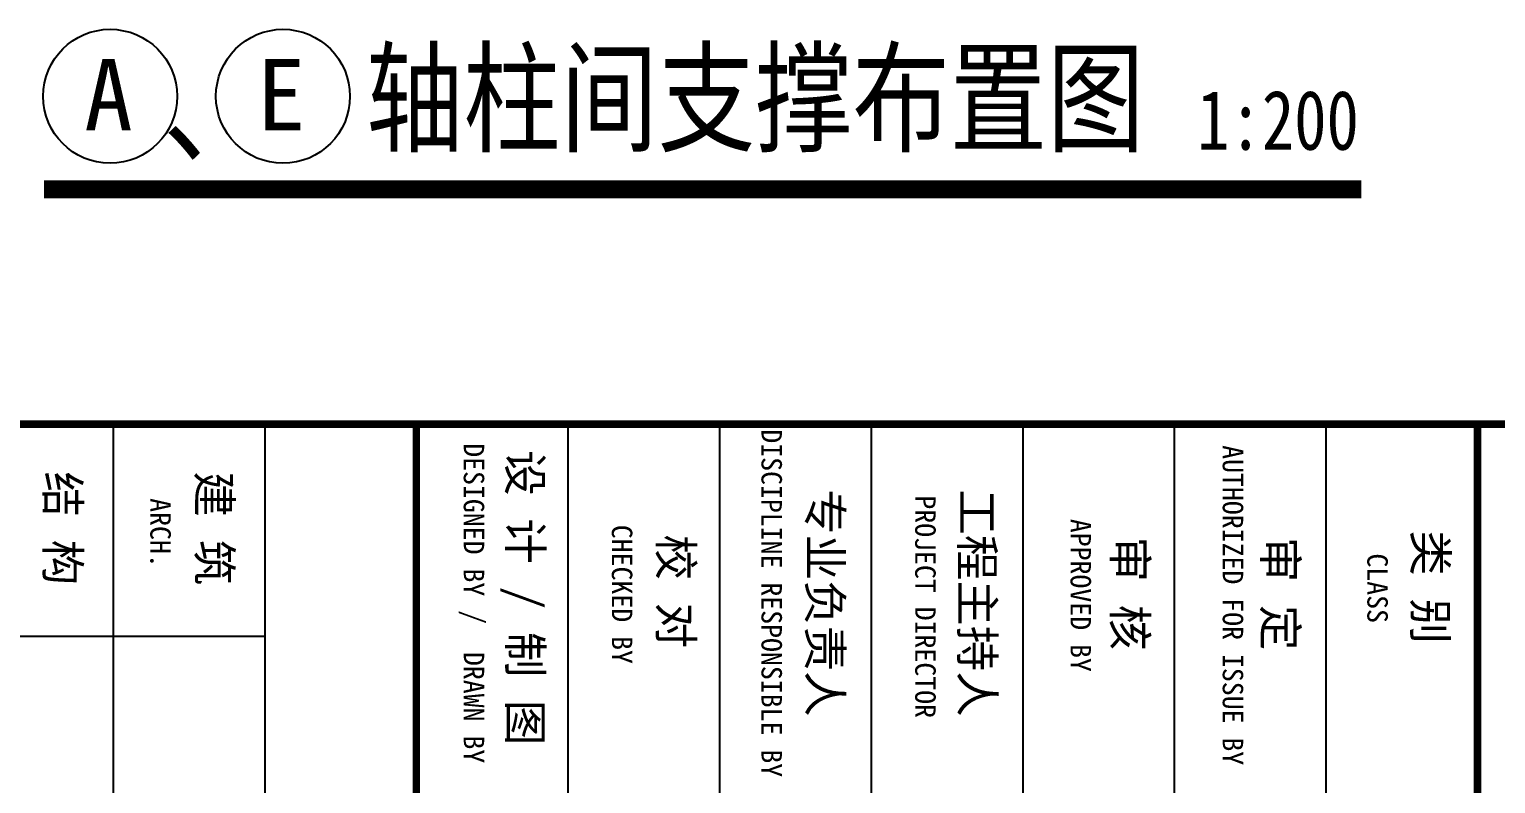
# Model space of a CAD drawing. Extents: x 40002367 to 40460080, y 192184 to 372766.
# Drawn here: x 40295225 to 40311670, y 263152 to 271615 of the extents above; entities that cross this region are included whole.
import ezdxf

# ---------------------------------------------------------------- set-up
doc = ezdxf.new("R2010")
doc.units = 0
doc.header["$LTSCALE"] = 1000
doc.header["$MEASUREMENT"] = 0
doc.layers.get('0').update_dxf_attribs({"linetype": 'CONTINUOUS'})
doc.layers.add('PUB_TEXT', color=7, linetype='CONTINUOUS')
doc.layers.add('PUB_TITLE', color=4, linetype='CONTINUOUS')
doc.styles.add('-宋体', font='', dxfattribs={"width": 0.8})
doc.styles.add('TQ', font='')
doc.styles.get('-宋体').set_extended_font_data('SimSun')
doc.styles.get('TQ').set_extended_font_data('SimSun')

# ---------------------------------------------------------------- blocks, each defined once
blk = doc.blocks.new('tk0')
at = {"layer": 'PUB_TITLE'}
for p, q in [((32850067, -1251523), (32861287, -1251523)), ((32850067, -1253223), (32861287, -1253223)), ((32850067, -1254923), (32861287, -1254923)), ((32850067, -1256623), (32861287, -1256623)), ((32850067, -1258323), (32861287, -1258323)), ((32850067, -1260023), (32861287, -1260023)), ((32850067, -1261723), (32861287, -1261723)), ((32850067, -1263423), (32861287, -1263423)), ((32852446, -1268523), (32852446, -1263423)), ((32850067, -1265123), (32861287, -1265123))]:
    blk.add_line(p, q, dxfattribs=at)
at = {"layer": 'PUB_TITLE', "lineweight": 40, "const_width": 85}
for points in [[(32850067, -1201267), (32850067, -1281267)], [(32850067, -1249823), (32861287, -1249823)], [(32850067, -1261723), (32861287, -1261723)]]:
    blk.add_lwpolyline(points, dxfattribs=at)
at = {"layer": 'PUB_TEXT', "attachment_point": 1, "style": 'TQ'}
for s, insert, char_height, width in [('类 别', (32851257, -1250163), 374, 2223.6), ('CLASS', (32851517, -1250828), 229.5, 4799.1), ('审 定', (32851331, -1251848), 374, 1610.68), ('AUTHORIZED FOR ISSUE BY', (32850303, -1252450), 229.5, 4799.1), ('审 核', (32851328, -1253533), 374, 2855.71), ('APPROVED BY', (32851129, -1254157), 229.5, 4799.1), ('工程主持人', (32850799, -1255246), 374, 3479.12), ('PROJECT DIRECTOR', (32850866, -1255899), 229.5, 4799.1), ('专业负责人', (32850797, -1256953), 374, 3323.07), ('DISCIPLINE RESPONSIBLE BY', (32850125, -1257623), 229.5, 4799.1), ('校 对', (32851305, -1258626), 374, 4012.28), ('CHECKED BY', (32851196, -1259301), 229.5, 4799.1), ('设 计 / 制 图', (32850359, -1260315), 374, 5153.93), ('DESIGNED BY /  DRAWN BY', (32850281, -1260962), 229.5, 4799.1), ('建 筑', (32850598, -1263802), 374, 4012), ('   ARCH.', (32850429, -1264477), 229.5, 4799.1), ('结 构', (32850598, -1265502), 374, 4012)]:
    blk.add_mtext(s, dxfattribs=dict(at, insert=insert, char_height=char_height, width=width))

msp = doc.modelspace()

# ---------------------------------------------------------------- linework, layer by layer
at = {"const_width": 200}
msp.add_lwpolyline([(40295390.2, 269819.9), (40310162.6, 269819.9)], dxfattribs=at)
for centre in [(40296130.9, 270863.8), (40298069.8, 270863.8)]:
    msp.add_circle(centre, 751.5)

# ---------------------------------------------------------------- block references
at = {"rotation": 270}
msp.add_blockref('tk0', (41561288.6, 33117252.4), dxfattribs=at)

# ---------------------------------------------------------------- texts
at = {"layer": 'PUB_TEXT', "style": '-宋体'}
for s, height, width, p in [('轴柱间支撑布置图', 1000, 0.8, (40299000.1, 270344.6)), ('1:200', 666.67, 0.8, (40308322.3, 270263.9)), ('、', 1000, 0.9, (40296721.3, 270225.8))]:
    msp.add_text(s, height=height, dxfattribs=dict(at, width=width)).set_placement(p)
for s, p in [('A', (40295840.5, 270481.4)), ('E', (40297779.3, 270481.4))]:
    msp.add_text(s, height=800, dxfattribs=at).set_placement(p)

doc.saveas('drawing.dxf')
